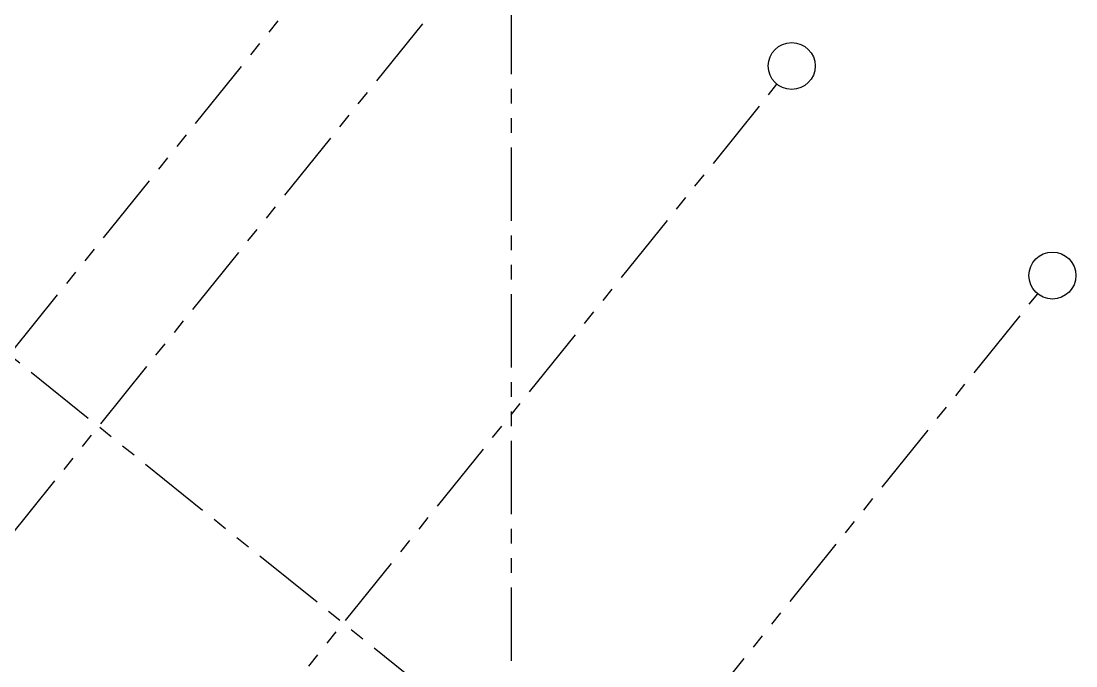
# Model space of a CAD drawing. Extents: x 83 to 143.2, y -2.6 to 70.8.
# Drawn here: x 125.21 to 143.18, y 43.71 to 54.7 of the extents above; entities that cross this region are included whole.
import ezdxf

# ---------------------------------------------------------------- set-up
doc = ezdxf.new("R2010")
doc.units = 0
doc.header["$MEASUREMENT"] = 0
doc.linetypes.add('AXIS_100$0$A-AXIS$0$PHANTOM', pattern=[2.5, 1.25, -0.25, 0.25, -0.25, 0.25, -0.25])
doc.layers.add('AXIS_100$0$A-AXIS-100', color=10, linetype='AXIS_100$0$A-AXIS$0$PHANTOM')

msp = doc.modelspace()

# ---------------------------------------------------------------- linework, layer by layer
at = {"layer": 'AXIS_100$0$A-AXIS-100'}
for p, q in [((136.09588, 40.09041), (100.30658, 68.87222)), ((110.94803, 31.52127), (132.39943, 58.19543)), ((133.55779, 57.54215), (133.55779, -1.8346)), ((112.46761, 30.29922), (133.91901, 56.97339)), ((116.6367, 26.94644), (138.0881, 53.6206)), ((121.07853, 23.37431), (142.52993, 50.04847))]:
    msp.add_line(p, q, dxfattribs=at)
at = {"layer": 'AXIS_100$0$A-AXIS-100', "linetype": 'Continuous'}
for centre in [(138.33877, 53.93231), (142.78061, 50.36018)]:
    msp.add_circle(centre, 0.4, dxfattribs=at)

doc.saveas('drawing.dxf')
